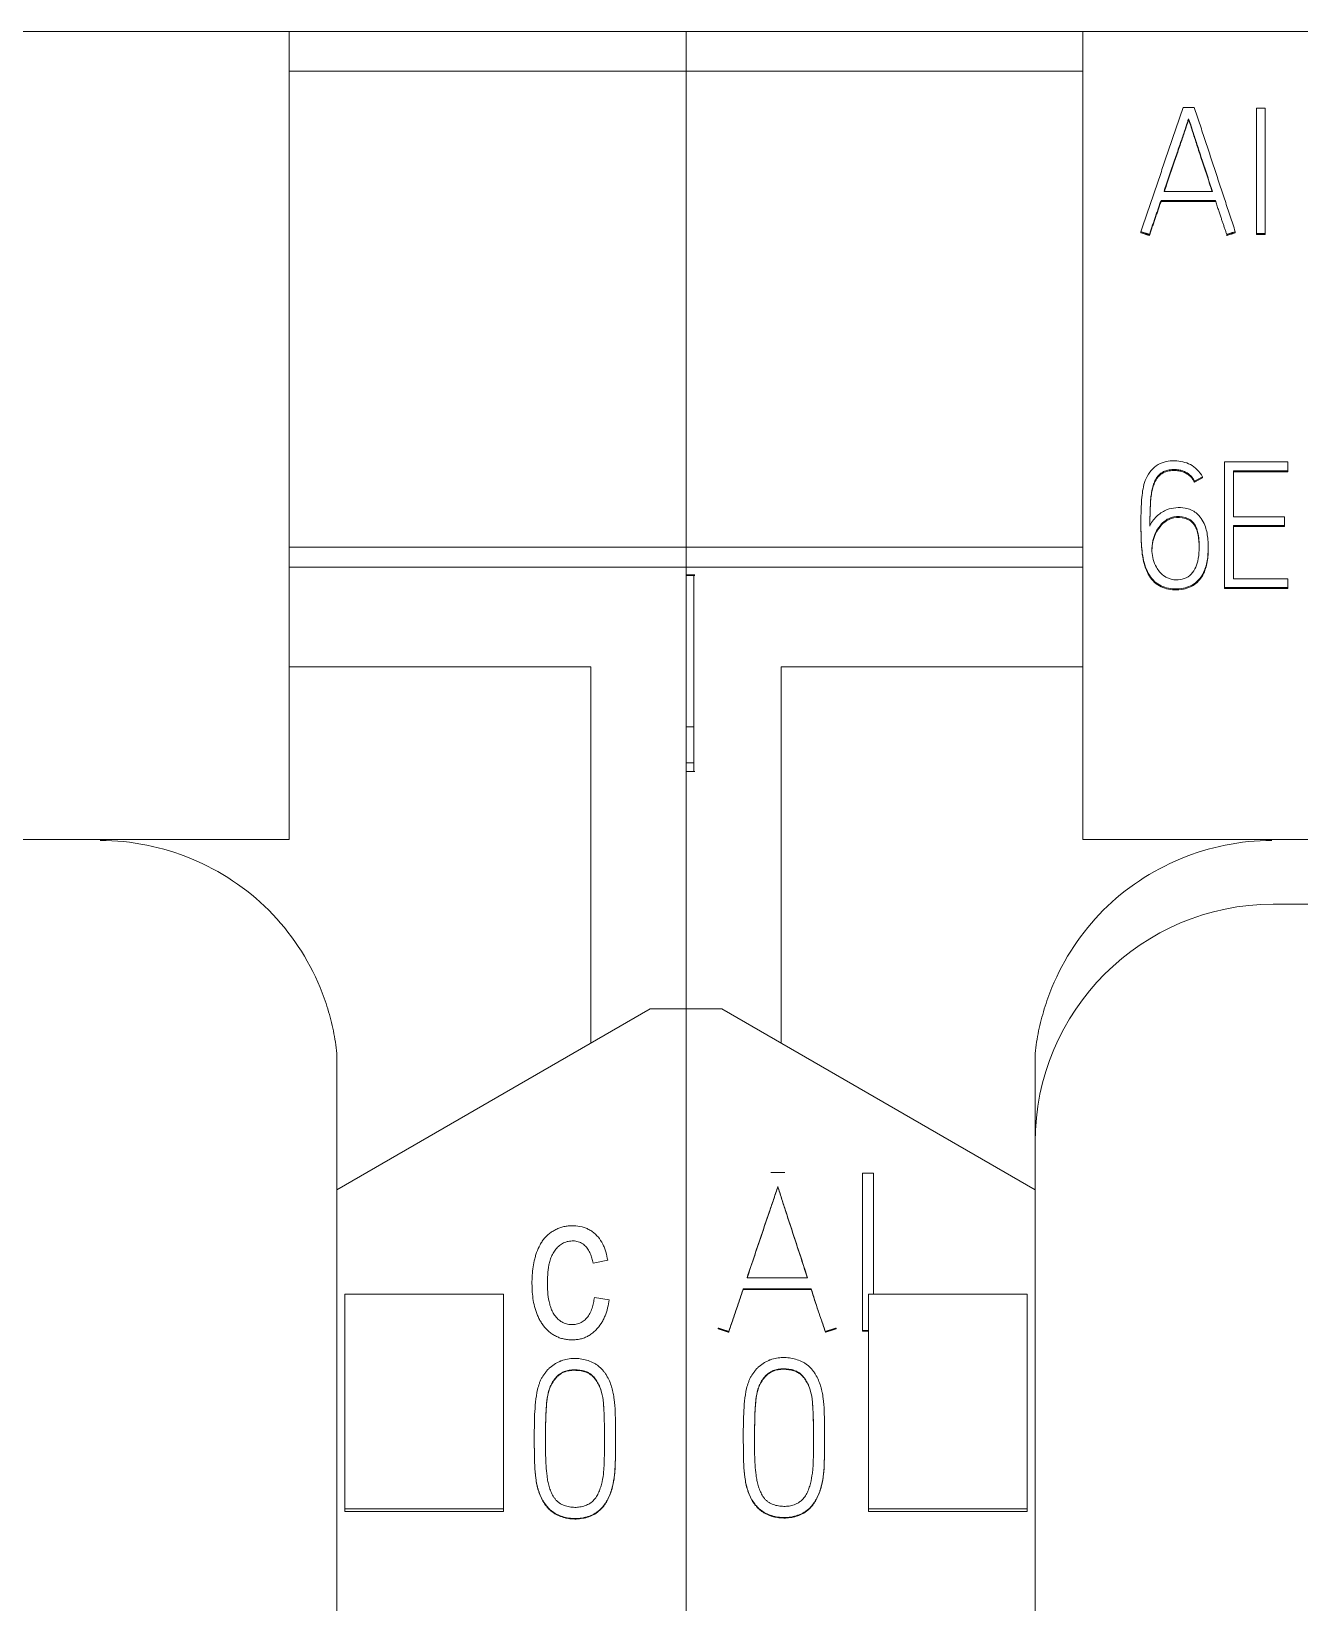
# Model space of a CAD drawing. Header units: millimetres. Extents: x 42151 to 59780, y 37376 to 44547.
# Drawn here: x 48091.98 to 48107.96, y 43298.45 to 43318.25 of the extents above; entities that cross this region are included whole.
import ezdxf

# ---------------------------------------------------------------- set-up
doc = ezdxf.new("R2010")
doc.units = ezdxf.units.MM
doc.set_wipeout_variables(frame=1)
doc.layers.add('000-PI-Oprema', color=30, linetype='Continuous', lineweight=5)
doc.layers.add('SI-ORMAR-Oprema', color=30, linetype='Continuous', lineweight=5)
doc.layers.add('004-PI-DIN Šina', color=3, linetype='Continuous')

# ---------------------------------------------------------------- blocks, each defined once
blk = doc.blocks.new('6ES7522-1BL01-0AB0')
at = {"layer": 'SI-ORMAR-Oprema', "linetype": 'Continuous'}
blk.add_line((17.5, 60.263), (17.5, 59.813), dxfattribs=at)
for points, knots in [([(17.5, 62.179), (17.5, 62.179), (17.5, 62.166), (17.5, 62.117), (17.5, 62.024), (17.5, 61.882), (17.5, 61.673), (17.5, 61.444), (17.5, 61.22), (17.5, 61.025), (17.5, 60.893), (17.5, 60.8), (17.5, 60.71), (17.5, 60.624), (17.5, 60.538), (17.5, 60.458), (17.5, 60.361), (17.5, 60.271), (17.5, 60.21), (17.5, 60.176), (17.5, 60.154), (17.5, 60.144), (17.5, 60.139), (17.5, 60.15), (17.5, 60.191), (17.5, 60.235), (17.5, 60.26)], [0, 0, 0, 0, 0.054923, 0.109157, 0.158857, 0.213508, 0.264907, 0.320314, 0.369873, 0.418461, 0.471704, 0.5026, 0.551052, 0.617218, 0.660884, 0.691286, 0.712023, 0.730248, 0.751802, 0.781189, 0.80362, 0.828627, 0.856379, 0.904145, 0.9524, 1, 1, 1, 1]), ([(17.5, 59.813), (17.5, 59.789), (17.5, 59.748), (17.5, 59.71), (17.5, 59.701), (17.5, 59.701), (17.5, 59.701)], [0, 0, 0, 0, 0.351048, 0.67786, 0.983317, 1, 1, 1, 1])]:
    blk.add_open_spline(points, degree=3, knots=knots, dxfattribs=at)
blk.add_wipeout([(-17.4, 69.029), (17.4, 69.029), (17.4, -77.971), (-17.4, -77.971)]).dxf.layer = 'SI-ORMAR-Oprema'
for p, q in [((12.4, 69.029), (-12.4, 69.029)), ((12.4, 69.029), (17.4, 69.029)), ((12.4, 58.845), (12.4, 69.029)), ((17.4, 69.029), (17.4, 68.529)), ((17.4, 68.529), (12.4, 68.529)), ((17.4, 62.529), (17.4, 68.529)), ((12.4, 62.529), (17.4, 62.529)), ((17.4, 62.529), (17.4, 62.279)), ((12.4, 62.279), (17.4, 62.279)), ((17.4, 62.279), (17.4, 56.709)), ((17.512, 62.179), (17.4, 62.179)), ((17.512, 62.172), (17.4, 62.172)), ((12.4, 61.023), (16.2, 61.023)), ((16.2, 56.276), (16.2, 61.023)), ((17.5, 60.263), (17.4, 60.263)), ((17.5, 59.813), (17.4, 59.813)), ((17.4, 59.703), (17.512, 59.703)), ((17.4, 59.701), (17.512, 59.701)), ((12.4, 58.845), (-12.4, 58.845)), ((13, 54.429), (16.95, 56.709)), ((17.4, 56.709), (16.95, 56.709)), ((17.4, 56.709), (17.4, -56.709)), ((13, 56.149), (13, 54.429)), ((13, -54.387), (13, 54.429)), ((16.413, 53.543), (16.229, 53.508)), ((13.1, 50.411), (13.1, 53.115)), ((13.1, 53.115), (15.1, 53.115)), ((15.1, 50.411), (15.1, 53.115)), ((16.245, 53.075), (16.431, 53.045)), ((15.488, 51.308), (15.488, 51.302)), ((16.512, 51.26), (16.512, 51.266)), ((13.1, 50.377), (13.1, 50.411)), ((13.1, 50.411), (15.1, 50.411)), ((13.1, 50.377), (15.1, 50.377)), ((15.1, 50.377), (15.1, 50.411))]:
    blk.add_line(p, q, dxfattribs=at)
for points, knots in [([(12.885, 56.709), (12.857, 56.8), (12.691, 57.261), (12.198, 58.011), (11.195, 58.672), (10.411, 58.833), (10.017, 58.833), (10.017, 58.833), (10.017, 58.833)], [0, 0, 0, 0, 0.074899, 0.383266, 0.691633, 1, 1, 1, 1, 1, 1]), ([(16.431, 53.045), (16.426, 53.01), (16.42, 52.975), (16.403, 52.907), (16.392, 52.873), (16.373, 52.824), (16.365, 52.808), (16.349, 52.776), (16.34, 52.761), (16.311, 52.716), (16.289, 52.688), (16.258, 52.656), (16.251, 52.65), (16.238, 52.638), (16.217, 52.62), (16.181, 52.595), (16.149, 52.579), (16.124, 52.568), (16.116, 52.565), (16.099, 52.559), (16.073, 52.551), (16.047, 52.546), (16.011, 52.541), (15.993, 52.54), (15.957, 52.539), (15.939, 52.54), (15.904, 52.543), (15.886, 52.545), (15.851, 52.552), (15.833, 52.557), (15.799, 52.568), (15.766, 52.581), (15.735, 52.599), (15.705, 52.618), (15.691, 52.629), (15.649, 52.663), (15.625, 52.689), (15.592, 52.732), (15.582, 52.747), (15.563, 52.777), (15.545, 52.808), (15.531, 52.84), (15.517, 52.874), (15.511, 52.891), (15.495, 52.941), (15.486, 52.976), (15.473, 53.045), (15.468, 53.08), (15.462, 53.151), (15.46, 53.186), (15.458, 53.257), (15.459, 53.293), (15.462, 53.363), (15.465, 53.398), (15.474, 53.468), (15.48, 53.502), (15.492, 53.554), (15.496, 53.571), (15.506, 53.605), (15.511, 53.623), (15.529, 53.673), (15.543, 53.706), (15.569, 53.753), (15.579, 53.768), (15.599, 53.798), (15.611, 53.812), (15.646, 53.852), (15.673, 53.875), (15.71, 53.901), (15.718, 53.906), (15.733, 53.915), (15.756, 53.928), (15.797, 53.947), (15.831, 53.958), (15.866, 53.968), (15.884, 53.971), (15.92, 53.976), (15.938, 53.978), (15.973, 53.978), (15.991, 53.978), (16.046, 53.974), (16.081, 53.967), (16.132, 53.95), (16.148, 53.944), (16.181, 53.928), (16.212, 53.909), (16.24, 53.887), (16.26, 53.869), (16.266, 53.863), (16.279, 53.85), (16.285, 53.843), (16.314, 53.809), (16.334, 53.779), (16.358, 53.731), (16.366, 53.714), (16.379, 53.681), (16.384, 53.664), (16.4, 53.613), (16.407, 53.578), (16.413, 53.543)], [0, 0, 0, 0, 0.03125, 0.03125, 0.0625, 0.0625, 0.078125, 0.078125, 0.09375, 0.09375, 0.125, 0.125, 0.132813, 0.132813, 0.140625, 0.15625, 0.171875, 0.171875, 0.179688, 0.179688, 0.1875, 0.203125, 0.203125, 0.21875, 0.21875, 0.234375, 0.234375, 0.25, 0.25, 0.265625, 0.265625, 0.28125, 0.296875, 0.296875, 0.3125, 0.3125, 0.34375, 0.34375, 0.359375, 0.359375, 0.375, 0.390625, 0.390625, 0.40625, 0.40625, 0.4375, 0.4375, 0.46875, 0.46875, 0.5, 0.5, 0.53125, 0.53125, 0.5625, 0.5625, 0.59375, 0.59375, 0.609375, 0.609375, 0.625, 0.625, 0.65625, 0.65625, 0.671875, 0.671875, 0.6875, 0.6875, 0.71875, 0.71875, 0.726562, 0.726562, 0.734375, 0.75, 0.765625, 0.765625, 0.78125, 0.78125, 0.796875, 0.796875, 0.8125, 0.8125, 0.84375, 0.84375, 0.859375, 0.859375, 0.875, 0.890625, 0.890625, 0.898438, 0.898438, 0.90625, 0.90625, 0.9375, 0.9375, 0.953125, 0.953125, 0.96875, 0.96875, 1, 1, 1, 1]), ([(16.229, 53.508), (16.225, 53.528), (16.22, 53.548), (16.209, 53.588), (16.202, 53.608), (16.189, 53.637), (16.185, 53.646), (16.175, 53.664), (16.164, 53.682), (16.151, 53.699), (16.138, 53.715), (16.13, 53.722), (16.107, 53.744), (16.09, 53.755), (16.061, 53.769), (16.051, 53.773), (16.031, 53.779), (16.021, 53.782), (16, 53.785), (15.99, 53.786), (15.969, 53.786), (15.958, 53.786), (15.937, 53.784), (15.927, 53.783), (15.906, 53.778), (15.896, 53.776), (15.866, 53.766), (15.847, 53.756), (15.821, 53.74), (15.812, 53.733), (15.796, 53.72), (15.788, 53.713), (15.766, 53.691), (15.753, 53.674), (15.735, 53.649), (15.729, 53.64), (15.719, 53.621), (15.714, 53.612), (15.701, 53.584), (15.694, 53.564), (15.685, 53.534), (15.682, 53.524), (15.677, 53.504), (15.675, 53.494), (15.664, 53.443), (15.66, 53.402), (15.654, 53.32), (15.653, 53.279), (15.654, 53.196), (15.656, 53.154), (15.665, 53.072), (15.671, 53.031), (15.687, 52.971), (15.693, 52.951), (15.708, 52.912), (15.717, 52.894), (15.733, 52.867), (15.738, 52.858), (15.75, 52.841), (15.763, 52.824), (15.778, 52.809), (15.793, 52.795), (15.801, 52.788), (15.826, 52.769), (15.844, 52.759), (15.873, 52.747), (15.883, 52.743), (15.903, 52.738), (15.924, 52.734), (15.945, 52.732), (15.966, 52.731), (15.976, 52.731), (15.997, 52.733), (16.007, 52.734), (16.028, 52.739), (16.038, 52.741), (16.068, 52.752), (16.086, 52.761), (16.112, 52.779), (16.12, 52.786), (16.136, 52.8), (16.143, 52.808), (16.15, 52.815)], [0, 0, 0, 0, 0.03125, 0.03125, 0.0625, 0.0625, 0.078125, 0.078125, 0.09375, 0.109375, 0.109375, 0.125, 0.125, 0.15625, 0.15625, 0.171875, 0.171875, 0.1875, 0.1875, 0.203125, 0.203125, 0.21875, 0.21875, 0.234375, 0.234375, 0.25, 0.25, 0.28125, 0.28125, 0.296875, 0.296875, 0.3125, 0.3125, 0.34375, 0.34375, 0.359375, 0.359375, 0.375, 0.375, 0.40625, 0.40625, 0.421875, 0.421875, 0.4375, 0.4375, 0.5, 0.5, 0.5625, 0.5625, 0.625, 0.625, 0.6875, 0.6875, 0.71875, 0.71875, 0.75, 0.75, 0.765625, 0.765625, 0.78125, 0.796875, 0.796875, 0.8125, 0.8125, 0.84375, 0.84375, 0.859375, 0.859375, 0.875, 0.890625, 0.890625, 0.90625, 0.90625, 0.921875, 0.921875, 0.9375, 0.9375, 0.96875, 0.96875, 0.984375, 0.984375, 1, 1, 1, 1]), ([(16.15, 52.815), (16.166, 52.833), (16.179, 52.852), (16.195, 52.883), (16.2, 52.894), (16.209, 52.916), (16.213, 52.927), (16.224, 52.96), (16.229, 52.983), (16.239, 53.028), (16.242, 53.051), (16.245, 53.075)], [0, 0, 0, 0, 0.25, 0.25, 0.375, 0.375, 0.5, 0.5, 0.75, 0.75, 1, 1, 1, 1]), ([(15.829, 52.276), (15.854, 52.286), (15.88, 52.293), (15.933, 52.302), (15.96, 52.305), (16.014, 52.306), (16.041, 52.304), (16.095, 52.296), (16.121, 52.291), (16.173, 52.276), (16.198, 52.266), (16.235, 52.249), (16.247, 52.242), (16.27, 52.229), (16.281, 52.221), (16.313, 52.197), (16.333, 52.178), (16.359, 52.148), (16.367, 52.137), (16.383, 52.115), (16.391, 52.104), (16.412, 52.07), (16.424, 52.046), (16.445, 51.997), (16.454, 51.972), (16.466, 51.933), (16.469, 51.92), (16.476, 51.894), (16.485, 51.855), (16.499, 51.764), (16.505, 51.685), (16.509, 51.58), (16.51, 51.527), (16.512, 51.421), (16.512, 51.369), (16.512, 51.263), (16.512, 51.157), (16.51, 51.051), (16.507, 50.946), (16.505, 50.893), (16.493, 50.788), (16.485, 50.736), (16.468, 50.671), (16.464, 50.658), (16.456, 50.632), (16.451, 50.62), (16.437, 50.582), (16.426, 50.557), (16.408, 50.521), (16.401, 50.51), (16.387, 50.486), (16.38, 50.475), (16.356, 50.443), (16.339, 50.422), (16.31, 50.394), (16.3, 50.386), (16.278, 50.369), (16.267, 50.361), (16.232, 50.34), (16.208, 50.329), (16.17, 50.314), (16.157, 50.31), (16.131, 50.303), (16.118, 50.3), (16.078, 50.292), (16.051, 50.289), (15.997, 50.287), (15.97, 50.288), (15.916, 50.294), (15.889, 50.299), (15.85, 50.31), (15.837, 50.314), (15.812, 50.323), (15.799, 50.328), (15.762, 50.345), (15.739, 50.359), (15.706, 50.383), (15.696, 50.392), (15.676, 50.41), (15.666, 50.419), (15.639, 50.449), (15.623, 50.471), (15.601, 50.505), (15.594, 50.517), (15.581, 50.541), (15.575, 50.553), (15.558, 50.589), (15.549, 50.614), (15.537, 50.653), (15.533, 50.666), (15.527, 50.692), (15.524, 50.705), (15.515, 50.745), (15.511, 50.771), (15.493, 50.904), (15.491, 51.01), (15.488, 51.17), (15.488, 51.224), (15.488, 51.33), (15.488, 51.384), (15.489, 51.49), (15.49, 51.544), (15.495, 51.65), (15.499, 51.703), (15.51, 51.809), (15.517, 51.861), (15.535, 51.94), (15.543, 51.966), (15.556, 52.004), (15.562, 52.017), (15.573, 52.042), (15.579, 52.054), (15.598, 52.09), (15.614, 52.112), (15.64, 52.144), (15.649, 52.154), (15.668, 52.174), (15.678, 52.183), (15.709, 52.21), (15.731, 52.226), (15.766, 52.247), (15.778, 52.254), (15.797, 52.263), (15.806, 52.267), (15.816, 52.271), (15.822, 52.274), (15.826, 52.275), (15.829, 52.276)], [0, 0, 0, 0, 0.015625, 0.015625, 0.03125, 0.03125, 0.046875, 0.046875, 0.0625, 0.0625, 0.078125, 0.078125, 0.085937, 0.085937, 0.09375, 0.09375, 0.109375, 0.109375, 0.117187, 0.117187, 0.125, 0.125, 0.140625, 0.140625, 0.15625, 0.15625, 0.164063, 0.164063, 0.171875, 0.1875, 0.21875, 0.21875, 0.25, 0.25, 0.28125, 0.28125, 0.3125, 0.34375, 0.34375, 0.375, 0.375, 0.40625, 0.40625, 0.414063, 0.414063, 0.421875, 0.421875, 0.4375, 0.4375, 0.445313, 0.445313, 0.453125, 0.453125, 0.46875, 0.46875, 0.476563, 0.476563, 0.484375, 0.484375, 0.5, 0.5, 0.507813, 0.507813, 0.515625, 0.515625, 0.53125, 0.53125, 0.546875, 0.546875, 0.5625, 0.5625, 0.570313, 0.570313, 0.578125, 0.578125, 0.59375, 0.59375, 0.601563, 0.601563, 0.609375, 0.609375, 0.625, 0.625, 0.632813, 0.632813, 0.640625, 0.640625, 0.65625, 0.65625, 0.664063, 0.664063, 0.671875, 0.671875, 0.6875, 0.6875, 0.75, 0.75, 0.78125, 0.78125, 0.8125, 0.8125, 0.84375, 0.84375, 0.875, 0.875, 0.90625, 0.90625, 0.921875, 0.921875, 0.929688, 0.929688, 0.9375, 0.9375, 0.953125, 0.953125, 0.960938, 0.960938, 0.96875, 0.96875, 0.984375, 0.984375, 0.992188, 0.992188, 0.996094, 0.998047, 0.998047, 1, 1, 1, 1]), ([(16.172, 52.124), (16.192, 52.113), (16.209, 52.099), (16.241, 52.068), (16.256, 52.051), (16.281, 52.014), (16.292, 51.994), (16.311, 51.954), (16.319, 51.933), (16.341, 51.87), (16.349, 51.826), (16.358, 51.76), (16.36, 51.738), (16.363, 51.694), (16.364, 51.672), (16.37, 51.56), (16.372, 51.471), (16.374, 51.293), (16.373, 51.204), (16.371, 51.071), (16.37, 51.004), (16.367, 50.937), (16.363, 50.893), (16.361, 50.87), (16.353, 50.804), (16.345, 50.761), (16.328, 50.696), (16.322, 50.675), (16.306, 50.633), (16.298, 50.612), (16.282, 50.582), (16.277, 50.573), (16.265, 50.554), (16.258, 50.544), (16.237, 50.518), (16.221, 50.503), (16.194, 50.482), (16.185, 50.476), (16.165, 50.465), (16.155, 50.46), (16.134, 50.452), (16.124, 50.448), (16.102, 50.441), (16.091, 50.439), (16.058, 50.432), (16.036, 50.429), (16.003, 50.428), (15.991, 50.428), (15.969, 50.43), (15.958, 50.431), (15.924, 50.435), (15.903, 50.44), (15.87, 50.45), (15.86, 50.454), (15.839, 50.463), (15.819, 50.473), (15.801, 50.486), (15.783, 50.5), (15.775, 50.507), (15.759, 50.523), (15.752, 50.532), (15.739, 50.55), (15.732, 50.559), (15.715, 50.588), (15.706, 50.608), (15.689, 50.649), (15.682, 50.67), (15.67, 50.713), (15.664, 50.735), (15.655, 50.778), (15.644, 50.843), (15.639, 50.909), (15.631, 51.04), (15.629, 51.128), (15.629, 51.26), (15.63, 51.304), (15.63, 51.391), (15.63, 51.435), (15.632, 51.523), (15.633, 51.567), (15.637, 51.655), (15.639, 51.699), (15.648, 51.786), (15.654, 51.83), (15.667, 51.883), (15.669, 51.894), (15.676, 51.915), (15.679, 51.926), (15.691, 51.956), (15.7, 51.976), (15.721, 52.014), (15.734, 52.033), (15.762, 52.067), (15.777, 52.083), (15.802, 52.104), (15.811, 52.111), (15.83, 52.123), (15.839, 52.128), (15.859, 52.138), (15.87, 52.142), (15.891, 52.149), (15.901, 52.152), (15.934, 52.159), (15.956, 52.161), (15.989, 52.162), (16, 52.162), (16.022, 52.161), (16.033, 52.16), (16.066, 52.157), (16.088, 52.153), (16.12, 52.145), (16.131, 52.142), (16.147, 52.136), (16.154, 52.133), (16.162, 52.129), (16.167, 52.127), (16.169, 52.125), (16.172, 52.124)], [0, 0, 0, 0, 0.015625, 0.015625, 0.03125, 0.03125, 0.046875, 0.046875, 0.0625, 0.0625, 0.09375, 0.09375, 0.109375, 0.109375, 0.125, 0.125, 0.1875, 0.1875, 0.25, 0.25, 0.28125, 0.296875, 0.296875, 0.3125, 0.3125, 0.34375, 0.34375, 0.359375, 0.359375, 0.375, 0.375, 0.382812, 0.382812, 0.390625, 0.390625, 0.40625, 0.40625, 0.414062, 0.414062, 0.421875, 0.421875, 0.429687, 0.429687, 0.4375, 0.4375, 0.453125, 0.453125, 0.460937, 0.460937, 0.46875, 0.46875, 0.484375, 0.484375, 0.492187, 0.492187, 0.5, 0.507812, 0.507812, 0.515625, 0.515625, 0.523437, 0.523437, 0.53125, 0.53125, 0.546875, 0.546875, 0.5625, 0.5625, 0.578125, 0.578125, 0.59375, 0.625, 0.625, 0.6875, 0.6875, 0.71875, 0.71875, 0.75, 0.75, 0.78125, 0.78125, 0.8125, 0.8125, 0.84375, 0.84375, 0.851562, 0.851562, 0.859375, 0.859375, 0.875, 0.875, 0.890625, 0.890625, 0.90625, 0.90625, 0.914062, 0.914062, 0.921875, 0.921875, 0.929687, 0.929687, 0.9375, 0.9375, 0.953125, 0.953125, 0.960937, 0.960937, 0.96875, 0.96875, 0.984375, 0.984375, 0.992187, 0.992187, 0.996094, 0.998047, 0.998047, 1, 1, 1, 1]), ([(16.172, 52.118), (16.152, 52.129), (16.131, 52.136), (16.099, 52.145), (16.088, 52.147), (16.066, 52.151), (16.055, 52.152), (16.021, 52.155), (15.999, 52.156), (15.955, 52.155), (15.932, 52.153), (15.899, 52.145), (15.888, 52.142), (15.867, 52.135), (15.857, 52.131), (15.837, 52.121), (15.827, 52.115), (15.809, 52.103), (15.8, 52.096), (15.782, 52.081), (15.774, 52.073), (15.759, 52.057), (15.752, 52.049), (15.731, 52.022), (15.718, 52.003), (15.702, 51.974), (15.698, 51.964), (15.688, 51.944), (15.684, 51.933), (15.673, 51.902), (15.667, 51.88), (15.652, 51.816), (15.647, 51.772), (15.639, 51.683), (15.636, 51.639), (15.632, 51.551), (15.631, 51.506), (15.63, 51.418), (15.63, 51.373), (15.63, 51.29), (15.629, 51.251), (15.629, 51.213)], [0, 0, 0, 0, 0.050638, 0.050638, 0.075957, 0.075957, 0.101276, 0.101276, 0.151914, 0.151914, 0.202552, 0.202552, 0.227871, 0.227871, 0.25319, 0.25319, 0.278509, 0.278509, 0.303828, 0.303828, 0.329147, 0.329147, 0.354466, 0.354466, 0.405104, 0.405104, 0.430423, 0.430423, 0.455742, 0.455742, 0.50638, 0.50638, 0.607656, 0.607656, 0.708933, 0.708933, 0.810209, 0.810209, 0.911485, 0.911485, 1, 1, 1, 1]), ([(16.373, 51.308), (16.373, 51.333), (16.373, 51.358), (16.372, 51.472), (16.37, 51.56), (16.363, 51.692), (16.36, 51.736), (16.349, 51.824), (16.34, 51.867), (16.319, 51.929), (16.31, 51.949), (16.296, 51.979), (16.291, 51.989), (16.28, 52.008), (16.268, 52.027), (16.255, 52.045), (16.241, 52.062), (16.233, 52.07), (16.217, 52.086), (16.209, 52.093), (16.195, 52.103), (16.191, 52.106), (16.182, 52.112), (16.177, 52.115), (16.172, 52.118)], [0, 0, 0, 0, 0.086827, 0.086827, 0.391218, 0.391218, 0.543414, 0.543414, 0.695609, 0.695609, 0.771707, 0.771707, 0.809756, 0.809756, 0.847805, 0.885853, 0.885853, 0.923902, 0.923902, 0.961951, 0.961951, 0.980976, 0.980976, 1, 1, 1, 1]), ([(15.488, 51.302), (15.488, 51.239), (15.488, 51.176), (15.49, 51.06), (15.491, 51.007), (15.496, 50.9), (15.5, 50.847), (15.514, 50.74), (15.524, 50.688), (15.544, 50.624), (15.548, 50.611), (15.558, 50.586), (15.563, 50.573), (15.579, 50.537), (15.592, 50.513), (15.613, 50.48), (15.62, 50.468), (15.637, 50.447), (15.645, 50.436), (15.672, 50.406), (15.692, 50.388), (15.724, 50.364), (15.735, 50.356), (15.758, 50.342), (15.77, 50.336), (15.807, 50.318), (15.832, 50.309), (15.871, 50.298), (15.884, 50.295), (15.911, 50.289), (15.924, 50.287), (15.964, 50.282), (15.991, 50.281), (16.031, 50.282), (16.045, 50.283), (16.072, 50.286), (16.085, 50.288), (16.125, 50.295), (16.151, 50.301), (16.189, 50.315), (16.201, 50.32), (16.226, 50.331), (16.238, 50.338), (16.273, 50.358), (16.294, 50.374), (16.324, 50.402), (16.334, 50.411), (16.352, 50.431), (16.369, 50.452), (16.384, 50.475), (16.398, 50.498), (16.405, 50.509), (16.423, 50.545), (16.434, 50.569), (16.454, 50.619), (16.462, 50.645), (16.476, 50.696), (16.482, 50.723), (16.492, 50.775), (16.495, 50.802), (16.504, 50.881), (16.507, 50.934), (16.51, 51.041), (16.511, 51.094), (16.512, 51.185), (16.512, 51.222), (16.512, 51.26)], [0, 0, 0, 0, 0.073866, 0.073866, 0.136839, 0.136839, 0.199811, 0.199811, 0.262783, 0.262783, 0.278526, 0.278526, 0.29427, 0.29427, 0.325756, 0.325756, 0.341499, 0.341499, 0.357242, 0.357242, 0.388728, 0.388728, 0.404471, 0.404471, 0.420214, 0.420214, 0.4517, 0.4517, 0.467443, 0.467443, 0.483186, 0.483186, 0.514673, 0.514673, 0.530416, 0.530416, 0.546159, 0.546159, 0.577645, 0.577645, 0.593388, 0.593388, 0.609131, 0.609131, 0.640617, 0.640617, 0.65636, 0.65636, 0.672103, 0.687846, 0.687846, 0.703589, 0.703589, 0.735076, 0.735076, 0.766562, 0.766562, 0.798048, 0.798048, 0.829534, 0.829534, 0.892506, 0.892506, 0.955479, 0.955479, 1, 1, 1, 1])]:
    blk.add_open_spline(points, degree=3, knots=knots, dxfattribs=at)
blk.add_open_spline([(12.885, 56.709), (12.913, 56.618), (12.96, 56.433), (12.99, 56.245), (13, 56.149)], degree=3, dxfattribs=at)
blk = doc.blocks.new('6ES7531-7KF00-0AB0')
blk.add_wipeout([(-17.038, 69.029), (17.762, 69.029), (17.762, -77.96), (-17.038, -77.971)]).dxf.layer = 'SI-ORMAR-Oprema'
at = {"layer": 'SI-ORMAR-Oprema', "linetype": 'Continuous'}
for p, q in [((-17.038, 69.029), (-17.038, 68.529)), ((-12.038, 69.029), (-17.038, 69.029)), ((-12.038, 58.845), (-12.038, 69.029)), ((12.762, 69.029), (-12.038, 69.029)), ((-17.038, 62.529), (-17.038, 68.529)), ((-12.038, 68.529), (-17.038, 68.529)), ((-10.703, 67.929), (-10.703, 67.916)), ((-11.051, 66.899), (-11.051, 66.886)), ((-10.365, 66.899), (-10.365, 66.886)), ((-11.304, 66.505), (-11.304, 66.492)), ((-11.198, 66.47), (-11.198, 66.457)), ((-10.223, 66.457), (-10.225, 66.463)), ((-10.223, 66.47), (-10.223, 66.457)), ((-10.115, 66.505), (-10.115, 66.492)), ((-9.848, 66.481), (-9.848, 66.468)), ((-9.737, 66.481), (-9.737, 66.468)), ((-10.25, 63.604), (-10.25, 62.022)), ((-9.453, 63.604), (-10.25, 63.604)), ((-9.453, 63.492), (-9.453, 63.604)), ((-10.527, 63.415), (-10.63, 63.362)), ((-10.527, 63.402), (-10.63, 63.349)), ((-10.63, 63.362), (-10.63, 63.349)), ((-10.527, 63.415), (-10.527, 63.402)), ((-10.139, 62.911), (-10.139, 63.492)), ((-10.139, 63.492), (-9.453, 63.492)), ((-10.139, 63.479), (-9.453, 63.479)), ((-9.453, 63.492), (-9.453, 63.479)), ((-11.304, 62.819), (-11.304, 62.807)), ((-9.496, 62.911), (-10.139, 62.911)), ((-10.139, 62.132), (-10.139, 62.801)), ((-10.139, 62.801), (-9.496, 62.801)), ((-10.139, 62.788), (-9.496, 62.788)), ((-9.496, 62.801), (-9.496, 62.911)), ((-9.496, 62.801), (-9.496, 62.788)), ((-17.038, 62.529), (-17.038, 62.279)), ((-17.038, 62.529), (-12.038, 62.529)), ((-10.456, 62.517), (-10.456, 62.53)), ((-17.038, 62.279), (-17.038, 56.709)), ((-12.038, 62.279), (-17.038, 62.279)), ((-10.25, 62.022), (-10.25, 62.009)), ((-10.25, 62.022), (-9.453, 62.022)), ((-10.25, 62.009), (-9.453, 62.009)), ((-9.453, 62.132), (-10.139, 62.132)), ((-9.453, 62.022), (-9.453, 62.132)), ((-9.453, 62.022), (-9.453, 62.009)), ((-15.838, 56.276), (-15.838, 61.023)), ((-12.038, 61.023), (-15.838, 61.023)), ((12.762, 58.845), (-12.038, 58.845)), ((-5.738, 58.029), (-9.638, 58.029)), ((-17.038, 56.709), (-17.038, -56.709)), ((-16.588, 56.709), (-17.038, 56.709)), ((-16.588, 56.709), (-12.638, 54.429)), ((-12.638, 56.149), (-12.638, 54.429)), ((-15.97, 54.649), (-15.792, 54.649)), ((-15.881, 54.472), (-15.881, 54.466)), ((-14.813, 52.657), (-14.813, 54.64)), ((-14.813, 54.64), (-14.674, 54.64)), ((-14.674, 54.64), (-14.674, 53.115)), ((-12.638, 54.429), (-12.638, -54.387)), ((-16.269, 53.321), (-15.507, 53.321)), ((-16.317, 53.181), (-16.317, 53.175)), ((-15.459, 53.181), (-16.317, 53.181)), ((-16.317, 53.175), (-15.459, 53.175)), ((-15.459, 53.181), (-15.459, 53.175)), ((-14.738, 50.411), (-14.738, 53.115)), ((-12.738, 53.115), (-14.738, 53.115)), ((-12.738, 50.411), (-12.738, 53.115)), ((-16.633, 52.687), (-16.633, 52.681)), ((-15.146, 52.687), (-15.146, 52.681)), ((-16.5, 52.643), (-16.5, 52.637)), ((-15.282, 52.643), (-15.282, 52.637)), ((-14.813, 52.657), (-14.813, 52.65)), ((-14.738, 52.657), (-14.813, 52.657)), ((-14.813, 52.65), (-14.738, 52.65)), ((-16.316, 51.32), (-16.316, 51.314)), ((-15.292, 51.272), (-15.292, 51.278)), ((-14.738, 50.377), (-14.738, 50.411)), ((-12.738, 50.411), (-14.738, 50.411)), ((-12.738, 50.377), (-14.738, 50.377)), ((-12.738, 50.377), (-12.738, 50.411))]:
    blk.add_line(p, q, dxfattribs=at)
blk.add_polyline3d([(-15.282, 52.637, 0), (-15.279, 52.637, 0), (-15.276, 52.638, 0), (-15.274, 52.639, 0), (-15.271, 52.64, 0), (-15.268, 52.641, 0), (-15.266, 52.642, 0), (-15.263, 52.643, 0), (-15.26, 52.644, 0), (-15.257, 52.644, 0), (-15.255, 52.645, 0), (-15.252, 52.646, 0), (-15.249, 52.647, 0), (-15.247, 52.648, 0), (-15.244, 52.649, 0), (-15.241, 52.65, 0), (-15.238, 52.651, 0), (-15.236, 52.652, 0), (-15.233, 52.652, 0), (-15.23, 52.653, 0), (-15.228, 52.654, 0), (-15.225, 52.655, 0), (-15.222, 52.656, 0), (-15.219, 52.657, 0), (-15.217, 52.658, 0), (-15.214, 52.659, 0), (-15.211, 52.659, 0), (-15.208, 52.66, 0), (-15.206, 52.661, 0), (-15.203, 52.662, 0), (-15.2, 52.663, 0), (-15.198, 52.664, 0), (-15.195, 52.665, 0), (-15.192, 52.666, 0), (-15.189, 52.667, 0), (-15.187, 52.667, 0), (-15.184, 52.668, 0), (-15.181, 52.669, 0), (-15.179, 52.67, 0), (-15.176, 52.671, 0), (-15.173, 52.672, 0), (-15.17, 52.673, 0), (-15.168, 52.674, 0), (-15.165, 52.675, 0), (-15.162, 52.675, 0), (-15.16, 52.676, 0), (-15.157, 52.677, 0), (-15.154, 52.678, 0), (-15.151, 52.679, 0), (-15.149, 52.68, 0), (-15.146, 52.681, 0)], dxfattribs=at)
blk.add_arc((-9.638, 55.029), 3, 90, 180, dxfattribs=at)
for points, degree in [([(-11.304, 66.505), (-10.774, 68.07)], 1), ([(-10.774, 68.07), (-10.632, 68.07)], 1), ([(-10.632, 68.07), (-10.115, 66.505)], 1), ([(-9.848, 66.481), (-9.848, 68.063)], 1), ([(-9.848, 68.063), (-9.737, 68.063)], 1), ([(-9.737, 68.063), (-9.737, 66.481)], 1), ([(-11.013, 67.011), (-10.403, 67.011)], 1), ([(-11.051, 66.899), (-11.198, 66.47)], 1), ([(-11.051, 66.886), (-11.198, 66.457)], 1), ([(-10.365, 66.899), (-11.051, 66.899)], 1), ([(-10.365, 66.886), (-11.051, 66.886)], 1), ([(-11.198, 66.47), (-11.304, 66.505)], 1), ([(-11.198, 66.457), (-11.304, 66.492)], 1), ([(-10.115, 66.505), (-10.223, 66.47)], 1), ([(-10.115, 66.492), (-10.223, 66.457)], 1), ([(-9.737, 66.481), (-9.848, 66.481)], 1), ([(-9.737, 66.468), (-9.848, 66.468)], 1), ([(-12.522, 56.709), (-12.551, 56.618), (-12.598, 56.433), (-12.628, 56.245), (-12.638, 56.149)], 3)]:
    blk.add_open_spline(points, degree=degree, dxfattribs=at)
for points, knots in [([(-10.703, 67.929), (-10.706, 67.921), (-10.713, 67.899), (-10.726, 67.859), (-10.744, 67.805), (-10.766, 67.74), (-10.791, 67.666), (-10.819, 67.585), (-10.849, 67.497), (-10.881, 67.404), (-10.914, 67.307), (-10.947, 67.208), (-10.981, 67.109), (-11.003, 67.044), (-11.013, 67.011)], [0, 0, 0, 0, 0.027278, 0.070772, 0.130481, 0.202611, 0.283368, 0.372754, 0.469089, 0.570695, 0.677572, 0.786406, 0.893882, 1, 1, 1, 1]), ([(-10.703, 67.916), (-10.706, 67.908), (-10.713, 67.886), (-10.726, 67.846), (-10.744, 67.793), (-10.766, 67.728), (-10.791, 67.653), (-10.819, 67.572), (-10.849, 67.484), (-10.881, 67.391), (-10.914, 67.294), (-10.947, 67.195), (-10.979, 67.101), (-11, 67.04), (-11.009, 67.011)], [0, 0, 0, 0, 0.027661, 0.071766, 0.132313, 0.205456, 0.287346, 0.377986, 0.475674, 0.578706, 0.687084, 0.797446, 0.90643, 1, 1, 1, 1]), ([(-10.403, 67.011), (-10.414, 67.044), (-10.435, 67.109), (-10.467, 67.208), (-10.5, 67.307), (-10.532, 67.404), (-10.562, 67.497), (-10.591, 67.585), (-10.618, 67.666), (-10.642, 67.74), (-10.663, 67.805), (-10.68, 67.859), (-10.693, 67.899), (-10.7, 67.921), (-10.703, 67.929)], [0, 0, 0, 0, 0.106064, 0.213567, 0.322511, 0.429491, 0.5311, 0.627338, 0.716604, 0.797292, 0.869405, 0.929132, 0.972664, 1, 1, 1, 1]), ([(-10.407, 67.011), (-10.416, 67.04), (-10.436, 67.101), (-10.467, 67.195), (-10.5, 67.294), (-10.532, 67.391), (-10.562, 67.484), (-10.591, 67.572), (-10.618, 67.654), (-10.642, 67.728), (-10.663, 67.793), (-10.68, 67.846), (-10.693, 67.886), (-10.7, 67.908), (-10.703, 67.916)], [0, 0, 0, 0, 0.093515, 0.202527, 0.313001, 0.421482, 0.524517, 0.622107, 0.712625, 0.794447, 0.867572, 0.928138, 0.97228, 1, 1, 1, 1]), ([(-10.223, 66.47), (-10.228, 66.483), (-10.236, 66.51), (-10.25, 66.552), (-10.265, 66.594), (-10.28, 66.637), (-10.295, 66.682), (-10.312, 66.731), (-10.329, 66.784), (-10.347, 66.84), (-10.359, 66.879), (-10.365, 66.899)], [0, 0, 0, 0, 0.091427, 0.189007, 0.292759, 0.387174, 0.491688, 0.606301, 0.72982, 0.861052, 1, 1, 1, 1]), ([(-11.191, 62.805), (-11.165, 62.854), (-11.104, 62.93), (-10.986, 63.007), (-10.863, 63.029), (-10.735, 63.028), (-10.587, 62.966), (-10.491, 62.815), (-10.456, 62.634), (-10.454, 62.453), (-10.48, 62.269), (-10.567, 62.099), (-10.734, 62.007), (-10.919, 61.997), (-11.107, 62.05), (-11.244, 62.227), (-11.295, 62.456), (-11.305, 62.704), (-11.305, 62.948), (-11.295, 63.18), (-11.256, 63.405), (-11.106, 63.593), (-10.882, 63.631), (-10.665, 63.585), (-10.568, 63.484), (-10.527, 63.415)], [0, 0, 0, 0, 0.03564, 0.067865, 0.092923, 0.119268, 0.154068, 0.197126, 0.234707, 0.279879, 0.320329, 0.360962, 0.405677, 0.442102, 0.485709, 0.532505, 0.586175, 0.644312, 0.701767, 0.753421, 0.803151, 0.856352, 0.904259, 0.950465, 1, 1, 1, 1]), ([(-10.63, 63.362), (-10.637, 63.377), (-10.655, 63.406), (-10.69, 63.443), (-10.731, 63.472), (-10.778, 63.492), (-10.829, 63.505), (-10.887, 63.509), (-10.947, 63.505), (-11.005, 63.489), (-11.054, 63.462), (-11.092, 63.424), (-11.123, 63.377), (-11.146, 63.321), (-11.164, 63.256), (-11.177, 63.182), (-11.184, 63.1), (-11.188, 63.009), (-11.191, 62.91), (-11.191, 62.841), (-11.191, 62.805)], [0, 0, 0, 0, 0.043481, 0.085549, 0.127923, 0.170971, 0.214845, 0.260884, 0.317917, 0.367656, 0.41257, 0.456833, 0.503792, 0.555243, 0.612421, 0.675966, 0.746378, 0.823872, 0.908402, 1, 1, 1, 1]), ([(-10.63, 63.349), (-10.637, 63.365), (-10.655, 63.393), (-10.69, 63.43), (-10.731, 63.459), (-10.778, 63.48), (-10.829, 63.492), (-10.887, 63.496), (-10.947, 63.492), (-11.005, 63.477), (-11.054, 63.449), (-11.092, 63.411), (-11.123, 63.365), (-11.146, 63.308), (-11.164, 63.243), (-11.177, 63.169), (-11.184, 63.087), (-11.188, 62.996), (-11.191, 62.897), (-11.191, 62.828), (-11.191, 62.793)], [0, 0, 0, 0, 0.043481, 0.085549, 0.127923, 0.170971, 0.214845, 0.260884, 0.317917, 0.367656, 0.41257, 0.456833, 0.503792, 0.555243, 0.612421, 0.675966, 0.746378, 0.823872, 0.908402, 1, 1, 1, 1]), ([(-10.456, 62.519), (-10.456, 62.49), (-10.459, 62.403), (-10.48, 62.257), (-10.567, 62.086), (-10.734, 61.994), (-10.919, 61.984), (-11.107, 62.037), (-11.244, 62.214), (-11.295, 62.444), (-11.303, 62.645), (-11.304, 62.768), (-11.304, 62.807)], [0, 0, 0, 0, 0.047379, 0.146039, 0.245143, 0.354204, 0.443047, 0.549405, 0.663541, 0.794443, 0.936242, 1, 1, 1, 1]), ([(-10.82, 62.915), (-10.869, 62.917), (-10.962, 62.9), (-11.088, 62.788), (-11.158, 62.637), (-11.173, 62.452), (-11.133, 62.291), (-11.025, 62.162), (-10.869, 62.096), (-10.668, 62.148), (-10.584, 62.331), (-10.566, 62.514), (-10.572, 62.697), (-10.642, 62.882), (-10.771, 62.913), (-10.82, 62.915)], [0, 0, 0, 0, 0.0625, 0.125, 0.21875, 0.28125, 0.375, 0.4375, 0.5, 0.59375, 0.6875, 0.75, 0.84375, 0.9375, 1, 1, 1, 1]), ([(-10.82, 62.903), (-10.869, 62.905), (-10.962, 62.887), (-11.088, 62.775), (-11.154, 62.633), (-11.165, 62.528), (-11.165, 62.491)], [0, 0, 0, 0, 0.232842, 0.465685, 0.814948, 1, 1, 1, 1]), ([(-10.57, 62.529), (-10.57, 62.581), (-10.579, 62.701), (-10.642, 62.869), (-10.771, 62.901), (-10.82, 62.903)], [0, 0, 0, 0, 0.310868, 0.724347, 1, 1, 1, 1]), ([(-9.655, 58.833), (-10.049, 58.833), (-10.833, 58.672), (-11.836, 58.011), (-12.329, 57.261), (-12.494, 56.8), (-12.522, 56.709)], [0, 0, 0, 0, 0.308367, 0.616734, 0.925101, 1, 1, 1, 1]), ([(-15.881, 54.472), (-15.897, 54.424), (-15.913, 54.376), (-15.945, 54.28), (-15.961, 54.232), (-16.01, 54.088), (-16.043, 53.993), (-16.108, 53.801), (-16.14, 53.705), (-16.205, 53.513), (-16.237, 53.417), (-16.269, 53.321)], [0, 0, 0, 0, 0.125, 0.125, 0.25, 0.25, 0.5, 0.5, 0.75, 0.75, 1, 1, 1, 1]), ([(-16.267, 53.321), (-16.236, 53.415), (-16.204, 53.509), (-16.14, 53.699), (-16.108, 53.795), (-16.043, 53.986), (-16.01, 54.082), (-15.961, 54.226), (-15.945, 54.274), (-15.913, 54.37), (-15.897, 54.418), (-15.881, 54.466)], [0, 0, 0, 0, 0.245947, 0.245947, 0.497298, 0.497298, 0.748649, 0.748649, 0.874324, 0.874324, 1, 1, 1, 1]), ([(-15.507, 53.321), (-15.537, 53.418), (-15.568, 53.513), (-15.631, 53.705), (-15.663, 53.801), (-15.726, 53.992), (-15.757, 54.088), (-15.804, 54.232), (-15.819, 54.28), (-15.85, 54.376), (-15.865, 54.424), (-15.881, 54.472)], [0, 0, 0, 0, 0.25, 0.25, 0.5, 0.5, 0.75, 0.75, 0.875, 0.875, 1, 1, 1, 1]), ([(-15.881, 54.466), (-15.865, 54.418), (-15.85, 54.37), (-15.819, 54.274), (-15.804, 54.226), (-15.757, 54.082), (-15.726, 53.986), (-15.663, 53.795), (-15.631, 53.699), (-15.569, 53.509), (-15.539, 53.415), (-15.509, 53.321)], [0, 0, 0, 0, 0.125676, 0.125676, 0.251351, 0.251351, 0.502702, 0.502702, 0.754053, 0.754053, 1, 1, 1, 1]), ([(-15.282, 52.643), (-15.289, 52.665), (-15.296, 52.688), (-15.311, 52.733), (-15.319, 52.755), (-15.334, 52.799), (-15.342, 52.822), (-15.357, 52.866), (-15.365, 52.889), (-15.387, 52.956), (-15.402, 53.001), (-15.431, 53.091), (-15.445, 53.136), (-15.459, 53.181)], [0, 0, 0, 0, 0.125, 0.125, 0.25, 0.25, 0.375, 0.375, 0.5, 0.5, 0.75, 0.75, 1, 1, 1, 1]), ([(-15.459, 53.175), (-15.445, 53.13), (-15.431, 53.084), (-15.402, 52.995), (-15.387, 52.95), (-15.365, 52.883), (-15.357, 52.86), (-15.342, 52.816), (-15.334, 52.793), (-15.319, 52.749), (-15.311, 52.726), (-15.296, 52.682), (-15.289, 52.659), (-15.282, 52.637)], [0, 0, 0, 0, 0.25, 0.25, 0.5, 0.5, 0.625, 0.625, 0.75, 0.75, 0.875, 0.875, 1, 1, 1, 1]), ([(-15.975, 52.288), (-15.949, 52.298), (-15.923, 52.305), (-15.87, 52.314), (-15.844, 52.317), (-15.789, 52.318), (-15.762, 52.316), (-15.709, 52.309), (-15.683, 52.303), (-15.631, 52.288), (-15.605, 52.278), (-15.569, 52.261), (-15.557, 52.255), (-15.534, 52.241), (-15.523, 52.233), (-15.49, 52.209), (-15.471, 52.19), (-15.444, 52.16), (-15.436, 52.149), (-15.42, 52.128), (-15.413, 52.116), (-15.392, 52.082), (-15.38, 52.058), (-15.359, 52.009), (-15.35, 51.984), (-15.338, 51.945), (-15.334, 51.932), (-15.328, 51.907), (-15.319, 51.868), (-15.304, 51.776), (-15.299, 51.697), (-15.294, 51.592), (-15.293, 51.539), (-15.292, 51.434), (-15.292, 51.381), (-15.292, 51.275), (-15.292, 51.169), (-15.293, 51.064), (-15.297, 50.958), (-15.299, 50.905), (-15.31, 50.8), (-15.319, 50.748), (-15.336, 50.683), (-15.34, 50.67), (-15.348, 50.645), (-15.352, 50.632), (-15.367, 50.594), (-15.377, 50.57), (-15.396, 50.534), (-15.402, 50.522), (-15.416, 50.499), (-15.424, 50.487), (-15.447, 50.455), (-15.464, 50.434), (-15.493, 50.407), (-15.504, 50.398), (-15.525, 50.381), (-15.537, 50.374), (-15.571, 50.352), (-15.595, 50.341), (-15.634, 50.327), (-15.647, 50.322), (-15.673, 50.315), (-15.686, 50.312), (-15.726, 50.304), (-15.753, 50.301), (-15.807, 50.299), (-15.834, 50.3), (-15.888, 50.306), (-15.914, 50.311), (-15.953, 50.322), (-15.966, 50.326), (-15.992, 50.335), (-16.004, 50.34), (-16.041, 50.358), (-16.065, 50.371), (-16.097, 50.395), (-16.108, 50.404), (-16.128, 50.422), (-16.138, 50.432), (-16.165, 50.462), (-16.181, 50.483), (-16.203, 50.517), (-16.21, 50.529), (-16.223, 50.553), (-16.229, 50.565), (-16.245, 50.602), (-16.255, 50.627), (-16.267, 50.665), (-16.27, 50.678), (-16.277, 50.704), (-16.28, 50.717), (-16.288, 50.757), (-16.292, 50.783), (-16.31, 50.916), (-16.313, 51.022), (-16.315, 51.182), (-16.316, 51.236), (-16.316, 51.342), (-16.316, 51.396), (-16.314, 51.503), (-16.313, 51.556), (-16.308, 51.662), (-16.305, 51.715), (-16.294, 51.821), (-16.287, 51.874), (-16.268, 51.952), (-16.261, 51.978), (-16.247, 52.016), (-16.242, 52.029), (-16.231, 52.054), (-16.225, 52.066), (-16.205, 52.102), (-16.19, 52.124), (-16.164, 52.156), (-16.155, 52.167), (-16.136, 52.186), (-16.126, 52.196), (-16.095, 52.222), (-16.073, 52.238), (-16.037, 52.26), (-16.025, 52.266), (-16.007, 52.275), (-15.997, 52.279), (-15.988, 52.283), (-15.981, 52.286), (-15.978, 52.287), (-15.975, 52.288)], [0, 0, 0, 0, 0.015625, 0.015625, 0.03125, 0.03125, 0.046875, 0.046875, 0.0625, 0.0625, 0.078125, 0.078125, 0.085937, 0.085937, 0.09375, 0.09375, 0.109375, 0.109375, 0.117187, 0.117187, 0.125, 0.125, 0.140625, 0.140625, 0.15625, 0.15625, 0.164062, 0.164062, 0.171875, 0.1875, 0.21875, 0.21875, 0.25, 0.25, 0.28125, 0.28125, 0.3125, 0.34375, 0.34375, 0.375, 0.375, 0.40625, 0.40625, 0.414062, 0.414062, 0.421875, 0.421875, 0.4375, 0.4375, 0.445312, 0.445312, 0.453125, 0.453125, 0.46875, 0.46875, 0.476562, 0.476562, 0.484375, 0.484375, 0.5, 0.5, 0.507812, 0.507812, 0.515625, 0.515625, 0.53125, 0.53125, 0.546875, 0.546875, 0.5625, 0.5625, 0.570312, 0.570312, 0.578125, 0.578125, 0.59375, 0.59375, 0.601562, 0.601562, 0.609375, 0.609375, 0.625, 0.625, 0.632812, 0.632812, 0.640625, 0.640625, 0.65625, 0.65625, 0.664062, 0.664062, 0.671875, 0.671875, 0.6875, 0.6875, 0.75, 0.75, 0.78125, 0.78125, 0.8125, 0.8125, 0.84375, 0.84375, 0.875, 0.875, 0.90625, 0.90625, 0.921875, 0.921875, 0.929687, 0.929687, 0.9375, 0.9375, 0.953125, 0.953125, 0.960937, 0.960937, 0.96875, 0.96875, 0.984375, 0.984375, 0.992187, 0.992187, 0.996094, 0.998047, 0.998047, 1, 1, 1, 1]), ([(-15.632, 52.136), (-15.612, 52.125), (-15.594, 52.112), (-15.562, 52.08), (-15.548, 52.063), (-15.523, 52.026), (-15.512, 52.006), (-15.493, 51.966), (-15.484, 51.945), (-15.463, 51.882), (-15.454, 51.839), (-15.446, 51.773), (-15.444, 51.75), (-15.44, 51.706), (-15.439, 51.684), (-15.434, 51.573), (-15.431, 51.484), (-15.43, 51.305), (-15.431, 51.216), (-15.432, 51.083), (-15.433, 51.016), (-15.437, 50.949), (-15.44, 50.905), (-15.443, 50.883), (-15.451, 50.816), (-15.459, 50.773), (-15.476, 50.708), (-15.482, 50.687), (-15.497, 50.645), (-15.506, 50.624), (-15.521, 50.594), (-15.527, 50.585), (-15.539, 50.566), (-15.545, 50.557), (-15.566, 50.53), (-15.582, 50.515), (-15.609, 50.495), (-15.619, 50.488), (-15.638, 50.477), (-15.648, 50.473), (-15.669, 50.464), (-15.68, 50.46), (-15.701, 50.454), (-15.712, 50.451), (-15.745, 50.444), (-15.767, 50.442), (-15.801, 50.441), (-15.812, 50.441), (-15.835, 50.442), (-15.846, 50.443), (-15.879, 50.447), (-15.901, 50.452), (-15.933, 50.462), (-15.944, 50.466), (-15.964, 50.475), (-15.984, 50.485), (-16.003, 50.498), (-16.021, 50.512), (-16.029, 50.519), (-16.045, 50.535), (-16.052, 50.544), (-16.065, 50.562), (-16.071, 50.571), (-16.088, 50.6), (-16.098, 50.62), (-16.115, 50.662), (-16.122, 50.683), (-16.134, 50.726), (-16.139, 50.747), (-16.148, 50.79), (-16.159, 50.856), (-16.165, 50.921), (-16.173, 51.052), (-16.174, 51.14), (-16.174, 51.272), (-16.174, 51.316), (-16.174, 51.404), (-16.173, 51.448), (-16.172, 51.535), (-16.171, 51.579), (-16.167, 51.667), (-16.164, 51.711), (-16.156, 51.799), (-16.15, 51.842), (-16.137, 51.896), (-16.134, 51.906), (-16.128, 51.927), (-16.124, 51.938), (-16.113, 51.968), (-16.104, 51.988), (-16.082, 52.027), (-16.07, 52.045), (-16.042, 52.079), (-16.027, 52.095), (-16.001, 52.116), (-15.992, 52.123), (-15.974, 52.135), (-15.964, 52.141), (-15.944, 52.15), (-15.934, 52.154), (-15.913, 52.161), (-15.902, 52.164), (-15.87, 52.171), (-15.848, 52.173), (-15.815, 52.174), (-15.803, 52.174), (-15.781, 52.173), (-15.77, 52.172), (-15.737, 52.169), (-15.715, 52.166), (-15.683, 52.157), (-15.672, 52.154), (-15.657, 52.148), (-15.649, 52.145), (-15.642, 52.141), (-15.637, 52.139), (-15.634, 52.138), (-15.632, 52.136)], [0, 0, 0, 0, 0.015625, 0.015625, 0.03125, 0.03125, 0.046875, 0.046875, 0.0625, 0.0625, 0.09375, 0.09375, 0.109375, 0.109375, 0.125, 0.125, 0.1875, 0.1875, 0.25, 0.25, 0.28125, 0.296875, 0.296875, 0.3125, 0.3125, 0.34375, 0.34375, 0.359375, 0.359375, 0.375, 0.375, 0.382813, 0.382813, 0.390625, 0.390625, 0.40625, 0.40625, 0.414063, 0.414063, 0.421875, 0.421875, 0.429688, 0.429688, 0.4375, 0.4375, 0.453125, 0.453125, 0.460938, 0.460938, 0.46875, 0.46875, 0.484375, 0.484375, 0.492188, 0.492188, 0.5, 0.507813, 0.507813, 0.515625, 0.515625, 0.523438, 0.523438, 0.53125, 0.53125, 0.546875, 0.546875, 0.5625, 0.5625, 0.578125, 0.578125, 0.59375, 0.625, 0.625, 0.6875, 0.6875, 0.71875, 0.71875, 0.75, 0.75, 0.78125, 0.78125, 0.8125, 0.8125, 0.84375, 0.84375, 0.851563, 0.851563, 0.859375, 0.859375, 0.875, 0.875, 0.890625, 0.890625, 0.90625, 0.90625, 0.914063, 0.914063, 0.921875, 0.921875, 0.929688, 0.929688, 0.9375, 0.9375, 0.953125, 0.953125, 0.960938, 0.960938, 0.96875, 0.96875, 0.984375, 0.984375, 0.992188, 0.992188, 0.996094, 0.998047, 0.998047, 1, 1, 1, 1]), ([(-15.632, 52.13), (-15.652, 52.141), (-15.673, 52.148), (-15.705, 52.157), (-15.716, 52.159), (-15.738, 52.163), (-15.749, 52.164), (-15.782, 52.168), (-15.805, 52.169), (-15.849, 52.167), (-15.871, 52.165), (-15.904, 52.158), (-15.915, 52.155), (-15.936, 52.147), (-15.947, 52.143), (-15.967, 52.133), (-15.976, 52.127), (-15.995, 52.115), (-16.004, 52.108), (-16.021, 52.093), (-16.029, 52.086), (-16.045, 52.069), (-16.052, 52.061), (-16.073, 52.034), (-16.085, 52.016), (-16.101, 51.986), (-16.106, 51.976), (-16.115, 51.956), (-16.119, 51.946), (-16.131, 51.914), (-16.137, 51.892), (-16.151, 51.828), (-16.157, 51.784), (-16.165, 51.696), (-16.168, 51.651), (-16.171, 51.563), (-16.172, 51.518), (-16.173, 51.43), (-16.174, 51.385), (-16.174, 51.302), (-16.174, 51.264), (-16.174, 51.225)], [0, 0, 0, 0, 0.050638, 0.050638, 0.075957, 0.075957, 0.101276, 0.101276, 0.151914, 0.151914, 0.202552, 0.202552, 0.227871, 0.227871, 0.25319, 0.25319, 0.278509, 0.278509, 0.303828, 0.303828, 0.329147, 0.329147, 0.354466, 0.354466, 0.405104, 0.405104, 0.430423, 0.430423, 0.455742, 0.455742, 0.50638, 0.50638, 0.607656, 0.607656, 0.708933, 0.708933, 0.810209, 0.810209, 0.911485, 0.911485, 1, 1, 1, 1]), ([(-15.43, 51.32), (-15.43, 51.346), (-15.43, 51.371), (-15.432, 51.484), (-15.434, 51.572), (-15.441, 51.704), (-15.443, 51.749), (-15.455, 51.836), (-15.464, 51.879), (-15.485, 51.941), (-15.493, 51.961), (-15.508, 51.991), (-15.513, 52.001), (-15.524, 52.02), (-15.535, 52.039), (-15.549, 52.057), (-15.563, 52.074), (-15.57, 52.082), (-15.586, 52.098), (-15.595, 52.105), (-15.608, 52.115), (-15.613, 52.118), (-15.622, 52.124), (-15.627, 52.127), (-15.632, 52.13)], [0, 0, 0, 0, 0.086827, 0.086827, 0.391218, 0.391218, 0.543414, 0.543414, 0.695609, 0.695609, 0.771707, 0.771707, 0.809756, 0.809756, 0.847805, 0.885853, 0.885853, 0.923902, 0.923902, 0.961951, 0.961951, 0.980976, 0.980976, 1, 1, 1, 1]), ([(-16.316, 51.314), (-16.316, 51.251), (-16.315, 51.189), (-16.314, 51.073), (-16.313, 51.019), (-16.308, 50.912), (-16.303, 50.859), (-16.289, 50.753), (-16.279, 50.7), (-16.259, 50.636), (-16.255, 50.623), (-16.246, 50.598), (-16.241, 50.586), (-16.224, 50.549), (-16.212, 50.526), (-16.191, 50.492), (-16.183, 50.481), (-16.167, 50.459), (-16.158, 50.449), (-16.132, 50.418), (-16.112, 50.4), (-16.08, 50.376), (-16.069, 50.368), (-16.045, 50.354), (-16.033, 50.348), (-15.997, 50.331), (-15.972, 50.321), (-15.933, 50.31), (-15.92, 50.307), (-15.893, 50.302), (-15.88, 50.3), (-15.84, 50.295), (-15.813, 50.293), (-15.772, 50.294), (-15.759, 50.295), (-15.732, 50.298), (-15.718, 50.3), (-15.679, 50.307), (-15.653, 50.314), (-15.615, 50.327), (-15.602, 50.332), (-15.578, 50.344), (-15.566, 50.35), (-15.531, 50.37), (-15.509, 50.386), (-15.479, 50.414), (-15.47, 50.423), (-15.452, 50.444), (-15.435, 50.464), (-15.42, 50.487), (-15.406, 50.51), (-15.399, 50.521), (-15.38, 50.557), (-15.369, 50.582), (-15.35, 50.631), (-15.342, 50.657), (-15.328, 50.708), (-15.322, 50.735), (-15.312, 50.787), (-15.308, 50.814), (-15.299, 50.893), (-15.297, 50.946), (-15.293, 51.053), (-15.293, 51.106), (-15.292, 51.197), (-15.292, 51.235), (-15.292, 51.272)], [0, 0, 0, 0, 0.073866, 0.073866, 0.136839, 0.136839, 0.199811, 0.199811, 0.262783, 0.262783, 0.278526, 0.278526, 0.29427, 0.29427, 0.325756, 0.325756, 0.341499, 0.341499, 0.357242, 0.357242, 0.388728, 0.388728, 0.404471, 0.404471, 0.420214, 0.420214, 0.4517, 0.4517, 0.467443, 0.467443, 0.483186, 0.483186, 0.514673, 0.514673, 0.530416, 0.530416, 0.546159, 0.546159, 0.577645, 0.577645, 0.593388, 0.593388, 0.609131, 0.609131, 0.640617, 0.640617, 0.65636, 0.65636, 0.672103, 0.687846, 0.687846, 0.703589, 0.703589, 0.735076, 0.735076, 0.766562, 0.766562, 0.798048, 0.798048, 0.829534, 0.829534, 0.892506, 0.892506, 0.955479, 0.955479, 1, 1, 1, 1])]:
    blk.add_open_spline(points, degree=3, knots=knots, dxfattribs=at)
for points, weights in [([(-16.317, 53.181), (-16.408, 52.912), (-16.5, 52.643)], [0.500000008692, 0.499999991308, 0.500000008692]), ([(-16.5, 52.637), (-16.408, 52.906), (-16.317, 53.175)], [0.500000007367, 0.499999992633, 0.500000007367]), ([(-16.5, 52.643), (-16.566, 52.665), (-16.633, 52.687)], [0.500000853145, 0.499999146855, 0.500000853145]), ([(-16.633, 52.681), (-16.566, 52.659), (-16.5, 52.637)], [0.499999545443, 0.500000454557, 0.499999545443]), ([(-15.146, 52.687), (-15.214, 52.665), (-15.282, 52.643)], [0.499999871361, 0.500000128639, 0.499999871361])]:
    blk.add_rational_spline(points, weights, degree=2, dxfattribs=at)
blk = doc.blocks.new('*U117')
at = {"layer": '004-PI-DIN Šina'}
for p, q in [((297.61, 69.85), (-241.3, 69.85)), ((297.61, 69.35), (-241.3, 69.35)), ((297.61, 57.85), (-241.3, 57.85)), ((297.61, 57.789), (-241.3, 57.789)), ((297.61, 52.625), (-241.3, 52.625))]:
    blk.add_line(p, q, dxfattribs=at)

msp = doc.modelspace()

# ---------------------------------------------------------------- block references
at = {"layer": '000-PI-Oprema'}
msp.add_blockref('*U117', (48098.326, 43246.632), dxfattribs=at)

# ---------------------------------------------------------------- next in the draw order: block references
at = {"layer": '000-PI-Oprema', "ltscale": 0.25}
msp.add_blockref('6ES7531-7KF00-0AB0', (48117.265, 43249.218), dxfattribs=at)

# ---------------------------------------------------------------- next in the draw order: block references
msp.add_blockref('6ES7522-1BL01-0AB0', (48082.827, 43249.218), dxfattribs=at)

doc.saveas('drawing.dxf')
